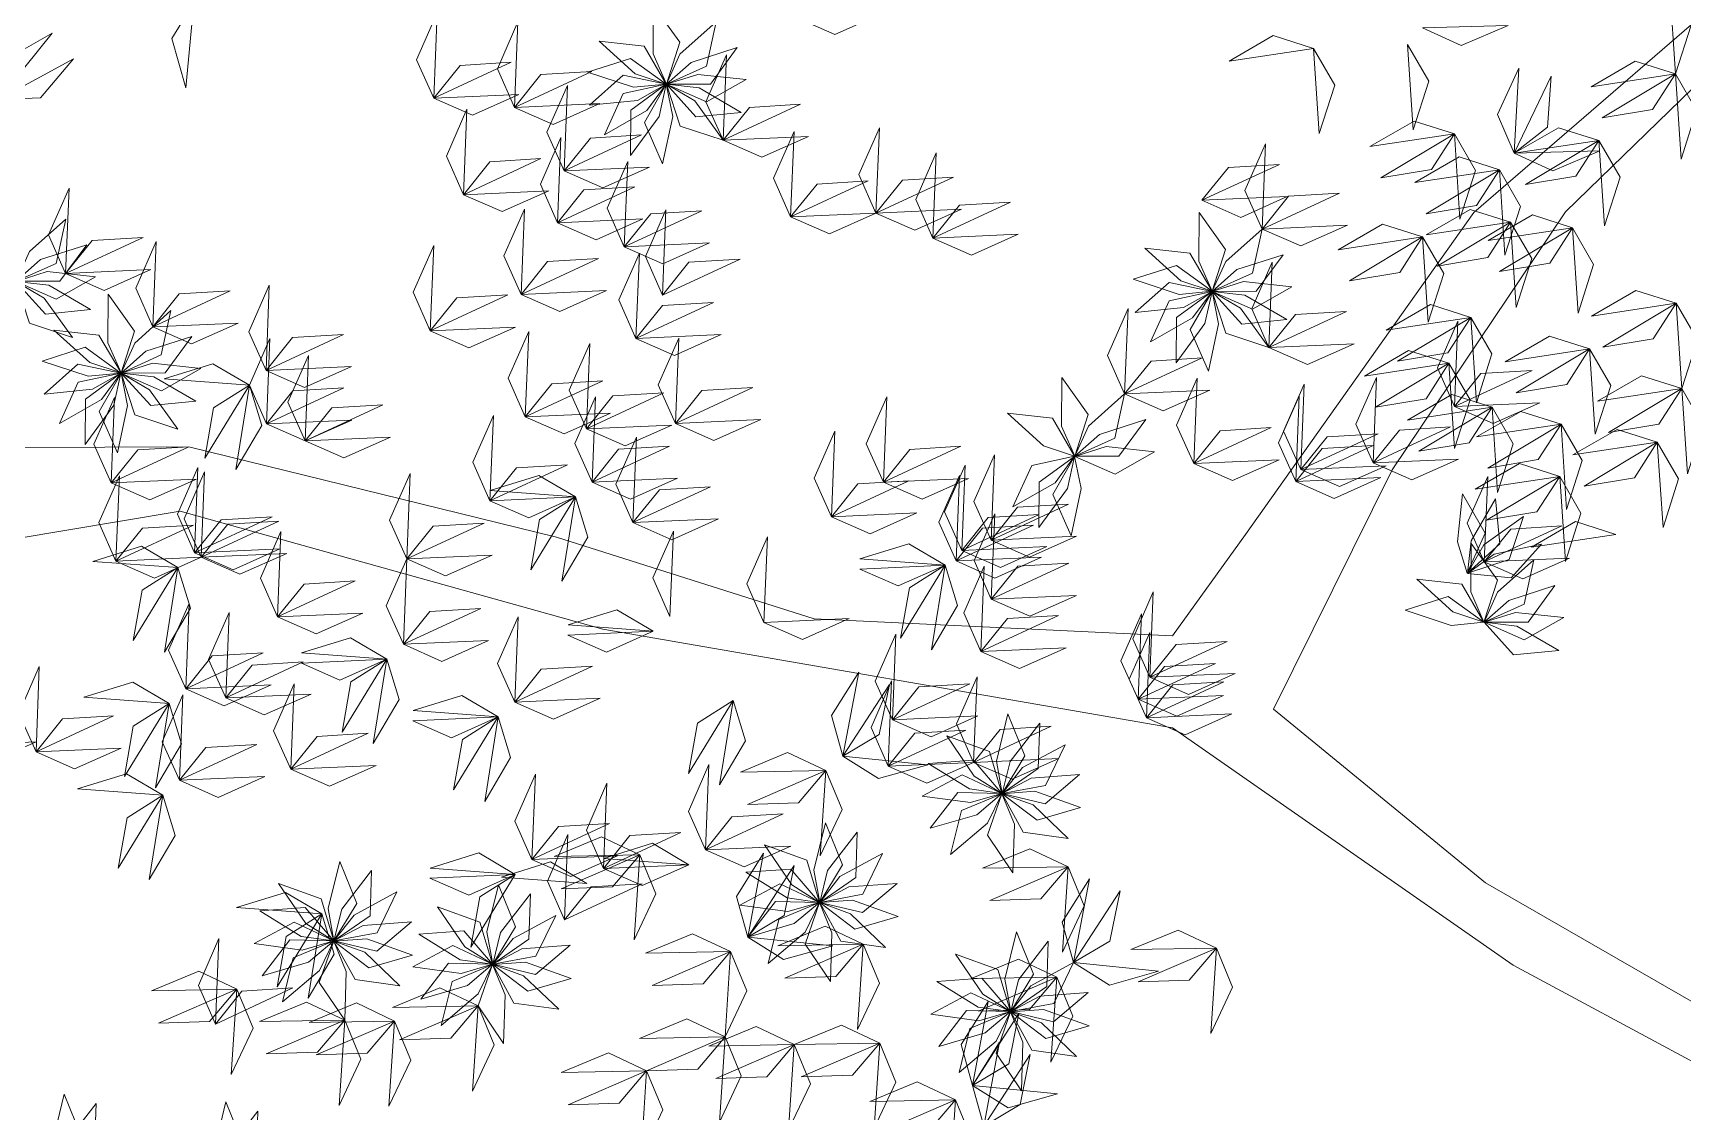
# Model space of a CAD drawing. Header units: inches. Extents: x 4350 to 28384, y -6772 to 993.
# Drawn here: x 8257.9 to 8373.8, y 613.2 to 688.9 of the extents above; entities that cross this region are included whole.
import ezdxf

# ---------------------------------------------------------------- set-up
doc = ezdxf.new("R2010")
doc.units = ezdxf.units.IN
doc.header["$MEASUREMENT"] = 0
doc.layers.add('nascosti', color=1, linetype='Continuous')

msp = doc.modelspace()

# ---------------------------------------------------------------- linework, layer by layer
at = {"layer": 'nascosti', "linetype": 'Continuous', "lineweight": 0}
for points in [[(8381.56, 695.74), (8359.06, 676.31), (8343.03, 653.69), (8337.9, 646.57), (8312.75, 647.77), (8294.67, 653.5), (8268.86, 659.85), (8233.4, 659.71)], [(8399.95, 606.19), (8359.89, 629.25), (8345.01, 641.44), (8353.33, 658.24), (8365.51, 676.34), (8384.14, 694.46)], [(8212.98, 602.25), (8194.22, 619.59), (8183.86, 631.15), (8200.59, 638.95), (8236.66, 650.05), (8268.23, 655.33), (8297.92, 647.06), (8337.92, 640.13), (8361.84, 623.45), (8399.96, 602.97)]]:
    msp.add_lwpolyline(points, dxfattribs=at)
at = {"layer": 'nascosti', "lineweight": 0}
for points in [[(8372.83, 692.01), (8374.32, 689.45), (8373.23, 686.03), (8372.83, 692.01)], [(8269.21, 691.03), (8267.65, 688.51), (8268.63, 685.06), (8269.21, 691.03)], [(8301.46, 690.84), (8301.45, 687.43), (8302.38, 685.32), (8303.32, 688.25), (8301.46, 690.84)], [(8286.04, 684.32), (8284.83, 687.03), (8286.28, 690.31), (8286.04, 684.32)], [(8291.71, 683.68), (8290.51, 686.39), (8291.95, 689.68), (8291.71, 683.68)], [(8305.87, 689.69), (8303.33, 687.41), (8302.38, 685.31), (8305.2, 686.58), (8305.87, 689.69)], [(8311.49, 689.98), (8314.21, 688.79), (8317.48, 690.25), (8311.49, 689.98)], [(8355.47, 689.26), (8358.17, 688.03), (8361.47, 689.44), (8355.47, 689.26)], [(8255.48, 684.23), (8256.14, 687.11), (8259.26, 688.88), (8255.48, 684.23)], [(8297.65, 688.33), (8300.18, 686.04), (8302.37, 685.32), (8300.82, 687.98), (8297.65, 688.33)], [(8347.82, 687.82), (8344.99, 688.72), (8341.89, 686.92), (8347.82, 687.82)], [(8255.48, 684.23), (8258.44, 684.34), (8260.75, 687.09), (8255.48, 684.23)], [(8296.83, 686.15), (8300.07, 685.09), (8302.37, 685.31), (8299.86, 687.12), (8296.83, 686.15)], [(8307.35, 687.88), (8304.11, 686.84), (8302.38, 685.31), (8305.47, 685.32), (8307.35, 687.88)], [(8306.36, 681.37), (8305.15, 684.08), (8306.6, 687.36), (8306.36, 681.37)], [(8347.82, 687.82), (8349.3, 685.25), (8348.21, 681.84), (8347.82, 687.82)], [(8354.42, 688.1), (8355.91, 685.53), (8354.82, 682.11), (8354.42, 688.1)], [(8286.04, 684.32), (8287.9, 686.63), (8291.48, 686.85), (8286.04, 684.32)], [(8291.71, 683.68), (8293.57, 685.99), (8297.15, 686.21), (8291.71, 683.68)], [(8296.97, 683.83), (8300.36, 684.17), (8302.36, 685.31), (8299.35, 685.94), (8296.97, 683.83)], [(8307.97, 685.64), (8304.58, 686), (8302.38, 685.31), (8305.2, 684.06), (8307.97, 685.64)], [(8361.91, 680.46), (8360.74, 683.18), (8362.23, 686.44), (8361.91, 680.46)], [(8361.91, 680.46), (8364.24, 682.29), (8364.49, 685.87), (8361.91, 680.46)], [(8373.23, 686.03), (8370.4, 686.93), (8367.3, 685.13), (8373.23, 686.03)], [(8373.23, 686.03), (8371.62, 683.54), (8368.08, 682.94), (8373.23, 686.03)], [(8373.23, 686.03), (8374.71, 683.46), (8373.62, 680.04), (8373.23, 686.03)], [(8295.2, 679.22), (8293.99, 681.93), (8295.44, 685.22), (8295.2, 679.22)], [(8298.04, 681.76), (8301, 683.45), (8302.36, 685.31), (8299.35, 684.66), (8298.04, 681.76)], [(8299.86, 680.3), (8301.87, 683.05), (8302.37, 685.3), (8299.88, 683.48), (8299.86, 680.3)], [(8302.11, 679.71), (8302.83, 683.04), (8302.37, 685.3), (8300.84, 682.62), (8302.11, 679.71)], [(8306.36, 681.37), (8304.37, 684.13), (8302.38, 685.3), (8303.34, 682.37), (8306.36, 681.37)], [(8307.62, 683.33), (8304.67, 685.05), (8302.38, 685.3), (8304.45, 683.02), (8307.62, 683.33)], [(8286.04, 684.32), (8288.76, 683.13), (8292.03, 684.59), (8286.04, 684.32)], [(8288.13, 677.55), (8286.93, 680.26), (8288.37, 683.55), (8288.13, 677.55)], [(8288.13, 677.55), (8286.93, 680.26), (8288.37, 683.55), (8288.13, 677.55)], [(8291.71, 683.68), (8294.43, 682.49), (8297.71, 683.95), (8291.71, 683.68)], [(8306.36, 681.37), (8308.22, 683.68), (8311.8, 683.9), (8306.36, 681.37)], [(8357.7, 681.82), (8354.87, 682.72), (8351.77, 680.93), (8357.7, 681.82)], [(8294.73, 675.58), (8293.53, 678.29), (8294.97, 681.57), (8294.73, 675.58)], [(8295.2, 679.22), (8297.06, 681.53), (8300.64, 681.75), (8295.2, 679.22)], [(8306.36, 681.37), (8309.07, 680.18), (8312.35, 681.64), (8306.36, 681.37)], [(8311.1, 675.99), (8309.9, 678.7), (8311.34, 681.99), (8311.1, 675.99)], [(8317.09, 676.26), (8315.89, 678.97), (8317.33, 682.25), (8317.09, 676.26)], [(8357.7, 681.82), (8356.09, 679.33), (8352.55, 678.74), (8357.7, 681.82)], [(8357.7, 681.82), (8359.18, 679.26), (8358.09, 675.84), (8357.7, 681.82)], [(8367.84, 681.35), (8365.02, 682.25), (8361.91, 680.46), (8367.84, 681.35)], [(8367.84, 681.35), (8365.02, 682.25), (8361.91, 680.46), (8367.84, 681.35)], [(8367.84, 681.35), (8366.24, 678.86), (8362.7, 678.27), (8367.84, 681.35)], [(8367.84, 681.35), (8369.33, 678.79), (8368.24, 675.37), (8367.84, 681.35)], [(8288.13, 677.55), (8289.99, 679.86), (8293.57, 680.08), (8288.13, 677.55)], [(8288.13, 677.55), (8289.99, 679.86), (8293.57, 680.08), (8288.13, 677.55)], [(8321.09, 674.5), (8319.88, 677.21), (8321.33, 680.5), (8321.09, 674.5)], [(8344.2, 675.14), (8342.99, 677.85), (8344.43, 681.13), (8344.2, 675.14)], [(8360.86, 679.29), (8358.03, 680.2), (8354.93, 678.4), (8360.86, 679.29)], [(8361.91, 680.46), (8364.61, 679.22), (8367.91, 680.64), (8361.91, 680.46)], [(8295.2, 679.22), (8297.91, 678.03), (8301.19, 679.49), (8295.2, 679.22)], [(8299.42, 673.89), (8298.21, 676.6), (8299.66, 679.89), (8299.42, 673.89)], [(8339.98, 677.16), (8341.84, 679.47), (8345.42, 679.68), (8339.98, 677.16)], [(8360.86, 679.29), (8359.25, 676.8), (8355.71, 676.21), (8360.86, 679.29)], [(8360.86, 679.29), (8362.34, 676.73), (8361.25, 673.31), (8360.86, 679.29)], [(8260.2, 672.02), (8258.99, 674.73), (8260.44, 678.01), (8260.2, 672.02)], [(8288.13, 677.55), (8290.85, 676.36), (8294.13, 677.82), (8288.13, 677.55)], [(8288.13, 677.55), (8290.85, 676.36), (8294.13, 677.82), (8288.13, 677.55)], [(8294.73, 675.58), (8296.59, 677.89), (8300.17, 678.11), (8294.73, 675.58)], [(8311.1, 675.99), (8312.96, 678.3), (8316.54, 678.52), (8311.1, 675.99)], [(8317.09, 676.26), (8318.95, 678.57), (8322.53, 678.79), (8317.09, 676.26)], [(8292.18, 670.55), (8290.97, 673.26), (8292.42, 676.54), (8292.18, 670.55)], [(8321.09, 674.5), (8322.95, 676.81), (8326.53, 677.03), (8321.09, 674.5)], [(8339.98, 677.16), (8342.7, 675.96), (8345.97, 677.42), (8339.98, 677.16)], [(8344.2, 675.14), (8346.05, 677.45), (8349.64, 677.66), (8344.2, 675.14)], [(8260.21, 675.84), (8257.67, 673.57), (8256.72, 671.47), (8259.53, 672.73), (8260.21, 675.84)], [(8294.73, 675.58), (8297.45, 674.39), (8300.72, 675.85), (8294.73, 675.58)], [(8299.42, 673.89), (8301.28, 676.2), (8304.86, 676.42), (8299.42, 673.89)], [(8302.1, 670.5), (8300.9, 673.21), (8302.34, 676.49), (8302.1, 670.5)], [(8311.1, 675.99), (8313.82, 674.8), (8317.09, 676.26), (8311.1, 675.99)], [(8317.09, 676.26), (8319.81, 675.07), (8323.09, 676.53), (8317.09, 676.26)], [(8339.78, 676.29), (8339.77, 672.88), (8340.7, 670.77), (8341.64, 673.71), (8339.78, 676.29)], [(8344.2, 675.14), (8346.91, 673.95), (8350.19, 675.41), (8344.2, 675.14)], [(8355.47, 674.59), (8352.65, 675.49), (8349.54, 673.69), (8355.47, 674.59)], [(8361.64, 675.62), (8358.82, 676.52), (8355.71, 674.73), (8361.64, 675.62)], [(8361.64, 675.62), (8360.04, 673.13), (8356.5, 672.54), (8361.64, 675.62)], [(8366, 675.23), (8363.18, 676.13), (8360.07, 674.33), (8366, 675.23)], [(8361.64, 675.62), (8363.13, 673.06), (8362.04, 669.64), (8361.64, 675.62)], [(8260.2, 672.02), (8262.06, 674.33), (8265.64, 674.55), (8260.2, 672.02)], [(8266.32, 668.27), (8265.12, 670.98), (8266.56, 674.26), (8266.32, 668.27)], [(8321.09, 674.5), (8323.8, 673.31), (8327.08, 674.77), (8321.09, 674.5)], [(8344.2, 675.14), (8341.66, 672.87), (8340.7, 670.77), (8343.52, 672.03), (8344.2, 675.14)], [(8355.47, 674.59), (8353.87, 672.09), (8350.33, 671.5), (8355.47, 674.59)], [(8355.47, 674.59), (8356.96, 672.02), (8355.87, 668.6), (8355.47, 674.59)], [(8366, 675.23), (8364.4, 672.74), (8360.86, 672.15), (8366, 675.23)], [(8366, 675.23), (8367.48, 672.66), (8366.39, 669.24), (8366, 675.23)], [(8261.69, 674.04), (8258.44, 673), (8256.72, 671.47), (8259.8, 671.48), (8261.69, 674.04)], [(8285.8, 667.99), (8284.59, 670.7), (8286.04, 673.99), (8285.8, 667.99)], [(8292.18, 670.55), (8294.04, 672.86), (8297.62, 673.07), (8292.18, 670.55)], [(8300.24, 667.46), (8299.03, 670.17), (8300.48, 673.45), (8300.24, 667.46)], [(8299.42, 673.89), (8302.13, 672.7), (8305.41, 674.16), (8299.42, 673.89)], [(8335.98, 673.79), (8338.5, 671.5), (8340.69, 670.77), (8339.14, 673.44), (8335.98, 673.79)], [(8345.67, 673.34), (8342.43, 672.29), (8340.7, 670.76), (8343.79, 670.77), (8345.67, 673.34)], [(8262.3, 671.79), (8258.91, 672.16), (8256.72, 671.46), (8259.54, 670.22), (8262.3, 671.79)], [(8260.2, 672.02), (8262.91, 670.83), (8266.19, 672.29), (8260.2, 672.02)], [(8302.1, 670.5), (8303.96, 672.81), (8307.55, 673.03), (8302.1, 670.5)], [(8335.15, 671.61), (8338.39, 670.54), (8340.69, 670.77), (8338.19, 672.57), (8335.15, 671.61)], [(8344.68, 666.82), (8343.47, 669.53), (8344.92, 672.82), (8344.68, 666.82)], [(8260.69, 667.53), (8258.7, 670.29), (8256.71, 671.46), (8257.67, 668.53), (8260.69, 667.53)], [(8261.95, 669.49), (8259.01, 671.2), (8256.71, 671.46), (8258.79, 669.17), (8261.95, 669.49)], [(8266.32, 668.27), (8268.18, 670.58), (8271.76, 670.8), (8266.32, 668.27)], [(8274.27, 665.21), (8273.06, 667.92), (8274.5, 671.21), (8274.27, 665.21)], [(8292.18, 670.55), (8294.89, 669.36), (8298.17, 670.82), (8292.18, 670.55)], [(8335.29, 669.28), (8338.68, 669.62), (8340.69, 670.76), (8337.67, 671.39), (8335.29, 669.28)], [(8336.36, 667.21), (8339.32, 668.9), (8340.69, 670.76), (8337.67, 670.11), (8336.36, 667.21)], [(8338.18, 665.75), (8340.19, 668.5), (8340.69, 670.76), (8338.2, 668.93), (8338.18, 665.75)], [(8340.43, 665.16), (8341.15, 668.49), (8340.69, 670.75), (8339.16, 668.08), (8340.43, 665.16)], [(8346.29, 671.09), (8342.9, 671.46), (8340.7, 670.76), (8343.52, 669.51), (8346.29, 671.09)], [(8345.94, 668.78), (8342.99, 670.5), (8340.7, 670.76), (8342.77, 668.47), (8345.94, 668.78)], [(8344.68, 666.82), (8342.69, 669.59), (8340.7, 670.75), (8341.66, 667.82), (8344.68, 666.82)], [(8373.27, 669.93), (8370.45, 670.83), (8367.34, 669.03), (8373.27, 669.93)], [(8263.18, 670.56), (8263.17, 667.15), (8264.09, 665.04), (8265.04, 667.97), (8263.18, 670.56)], [(8285.8, 667.99), (8287.66, 670.3), (8291.24, 670.52), (8285.8, 667.99)], [(8300.24, 667.46), (8302.1, 669.77), (8305.68, 669.98), (8300.24, 667.46)], [(8358.85, 668.94), (8356.03, 669.84), (8352.92, 668.04), (8358.85, 668.94)], [(8373.27, 669.93), (8371.67, 667.43), (8368.13, 666.84), (8373.27, 669.93)], [(8373.27, 669.93), (8374.76, 667.36), (8373.67, 663.94), (8373.27, 669.93)], [(8267.59, 669.41), (8265.05, 667.13), (8264.1, 665.03), (8266.91, 666.3), (8267.59, 669.41)], [(8266.32, 668.27), (8269.04, 667.08), (8272.31, 668.54), (8266.32, 668.27)], [(8334.55, 663.56), (8333.34, 666.27), (8334.79, 669.56), (8334.55, 663.56)], [(8344.68, 666.82), (8346.54, 669.13), (8350.12, 669.35), (8344.68, 666.82)], [(8358.85, 668.94), (8357.25, 666.45), (8353.71, 665.86), (8358.85, 668.94)], [(8357.72, 662.69), (8356.51, 665.39), (8357.95, 668.68), (8357.72, 662.69)], [(8358.85, 668.94), (8360.34, 666.37), (8359.25, 662.95), (8358.85, 668.94)], [(8259.37, 668.05), (8261.9, 665.76), (8264.09, 665.04), (8262.53, 667.7), (8259.37, 668.05)], [(8269.07, 667.6), (8265.82, 666.56), (8264.1, 665.03), (8267.18, 665.04), (8269.07, 667.6)], [(8274.3, 661.46), (8273.1, 664.17), (8274.54, 667.46), (8274.3, 661.46)], [(8274.27, 665.21), (8276.13, 667.52), (8279.71, 667.74), (8274.27, 665.21)], [(8285.8, 667.99), (8288.51, 666.8), (8291.79, 668.26), (8285.8, 667.99)], [(8292.47, 661.96), (8291.26, 664.66), (8292.71, 667.95), (8292.47, 661.96)], [(8300.24, 667.46), (8302.95, 666.27), (8306.23, 667.73), (8300.24, 667.46)], [(8303.01, 661.49), (8301.8, 664.2), (8303.25, 667.48), (8303.01, 661.49)], [(8367.19, 666.72), (8364.37, 667.62), (8361.26, 665.82), (8367.19, 666.72)], [(8258.55, 665.87), (8261.79, 664.81), (8264.08, 665.03), (8261.58, 666.84), (8258.55, 665.87)], [(8277.02, 660.27), (8275.81, 662.98), (8277.25, 666.26), (8277.02, 660.27)], [(8296.76, 661.11), (8295.56, 663.82), (8297, 667.1), (8296.76, 661.11)], [(8344.68, 666.82), (8347.39, 665.63), (8350.67, 667.09), (8344.68, 666.82)], [(8357.32, 665.72), (8354.49, 666.62), (8351.39, 664.82), (8357.32, 665.72)], [(8367.19, 666.72), (8365.59, 664.22), (8362.05, 663.63), (8367.19, 666.72)], [(8367.19, 666.72), (8368.68, 664.15), (8367.59, 660.73), (8367.19, 666.72)], [(8258.69, 663.55), (8262.08, 663.89), (8264.08, 665.03), (8261.06, 665.66), (8258.69, 663.55)], [(8259.76, 661.48), (8262.71, 663.17), (8264.08, 665.03), (8261.07, 664.38), (8259.76, 661.48)], [(8261.58, 660.02), (8263.59, 662.77), (8264.08, 665.02), (8261.59, 663.2), (8261.58, 660.02)], [(8263.83, 659.43), (8264.55, 662.76), (8264.09, 665.02), (8262.55, 662.34), (8263.83, 659.43)], [(8268.08, 661.09), (8266.08, 663.85), (8264.09, 665.02), (8265.06, 662.09), (8268.08, 661.09)], [(8269.69, 665.36), (8266.3, 665.72), (8264.1, 665.03), (8266.92, 663.78), (8269.69, 665.36)], [(8269.33, 663.05), (8266.39, 664.77), (8264.1, 665.02), (8266.17, 662.74), (8269.33, 663.05)], [(8273.1, 664.17), (8270.54, 665.68), (8267.12, 664.62), (8273.1, 664.17)], [(8274.27, 665.21), (8276.98, 664.02), (8280.26, 665.48), (8274.27, 665.21)], [(8334.55, 663.56), (8336.41, 665.87), (8339.99, 666.09), (8334.55, 663.56)], [(8357.32, 665.72), (8355.71, 663.23), (8352.17, 662.64), (8357.32, 665.72)], [(8357.32, 665.72), (8358.8, 663.15), (8357.71, 659.73), (8357.32, 665.72)], [(8357.72, 662.69), (8359.57, 665), (8363.16, 665.21), (8357.72, 662.69)], [(8273.1, 664.17), (8270.59, 662.59), (8269.97, 659.05), (8273.1, 664.17)], [(8273.1, 664.17), (8273.97, 661.34), (8272.15, 658.25), (8273.1, 664.17)], [(8274.3, 661.46), (8276.16, 663.77), (8279.74, 663.99), (8274.3, 661.46)], [(8292.47, 661.96), (8294.33, 664.27), (8297.91, 664.48), (8292.47, 661.96)], [(8303.01, 661.49), (8304.87, 663.8), (8308.45, 664.01), (8303.01, 661.49)], [(8330.14, 664.72), (8330.13, 661.31), (8331.05, 659.2), (8331.99, 662.13), (8330.14, 664.72)], [(8334.55, 663.56), (8337.26, 662.37), (8340.54, 663.83), (8334.55, 663.56)], [(8339.4, 658.67), (8338.2, 661.38), (8339.64, 664.67), (8339.4, 658.67)], [(8346.92, 658.25), (8345.71, 660.96), (8347.16, 664.24), (8346.92, 658.25)], [(8351.99, 658.72), (8350.79, 661.43), (8352.23, 664.72), (8351.99, 658.72)], [(8373.67, 663.94), (8370.84, 664.84), (8367.74, 663.05), (8373.67, 663.94)], [(8373.67, 663.94), (8372.06, 661.45), (8368.52, 660.86), (8373.67, 663.94)], [(8373.67, 663.94), (8375.15, 661.38), (8374.06, 657.96), (8373.67, 663.94)], [(8263.4, 657.33), (8262.19, 660.03), (8263.64, 663.32), (8263.4, 657.33)], [(8277.02, 660.27), (8278.88, 662.58), (8282.46, 662.8), (8277.02, 660.27)], [(8297.16, 657.37), (8295.95, 660.08), (8297.39, 663.37), (8297.16, 657.37)], [(8296.76, 661.11), (8298.62, 663.42), (8302.2, 663.63), (8296.76, 661.11)], [(8317.61, 657.36), (8316.41, 660.07), (8317.85, 663.35), (8317.61, 657.36)], [(8334.55, 663.56), (8332.01, 661.29), (8331.06, 659.19), (8333.87, 660.46), (8334.55, 663.56)], [(8346.56, 657.42), (8345.35, 660.13), (8346.8, 663.41), (8346.56, 657.42)], [(8360.35, 662.63), (8357.52, 663.53), (8354.42, 661.73), (8360.35, 662.63)], [(8357.72, 662.69), (8360.43, 661.49), (8363.71, 662.95), (8357.72, 662.69)], [(8274.3, 661.46), (8277.02, 660.27), (8280.3, 661.73), (8274.3, 661.46)], [(8289.99, 656.06), (8288.79, 658.77), (8290.23, 662.06), (8289.99, 656.06)], [(8292.47, 661.96), (8295.19, 660.76), (8298.46, 662.22), (8292.47, 661.96)], [(8303.01, 661.49), (8305.72, 660.3), (8309, 661.76), (8303.01, 661.49)], [(8326.33, 662.21), (8328.86, 659.92), (8331.04, 659.2), (8329.49, 661.86), (8326.33, 662.21)], [(8336.03, 661.76), (8332.78, 660.72), (8331.06, 659.19), (8334.14, 659.2), (8336.03, 661.76)], [(8360.35, 662.63), (8358.74, 660.14), (8355.2, 659.54), (8360.35, 662.63)], [(8365.19, 661.44), (8362.36, 662.34), (8359.25, 660.55), (8365.19, 661.44)], [(8360.35, 662.63), (8361.83, 660.06), (8360.74, 656.64), (8360.35, 662.63)], [(8277.02, 660.27), (8279.73, 659.08), (8283.01, 660.54), (8277.02, 660.27)], [(8296.76, 661.11), (8299.48, 659.91), (8302.75, 661.37), (8296.76, 661.11)], [(8300.03, 654.53), (8298.83, 657.23), (8300.27, 660.52), (8300.03, 654.53)], [(8313.96, 654.94), (8312.76, 657.65), (8314.2, 660.94), (8313.96, 654.94)], [(8339.4, 658.67), (8341.26, 660.98), (8344.84, 661.2), (8339.4, 658.67)], [(8346.92, 658.25), (8348.78, 660.56), (8352.36, 660.77), (8346.92, 658.25)], [(8351.99, 658.72), (8353.85, 661.03), (8357.43, 661.25), (8351.99, 658.72)], [(8365.19, 661.44), (8363.58, 658.95), (8360.04, 658.36), (8365.19, 661.44)], [(8365.19, 661.44), (8366.67, 658.88), (8365.58, 655.46), (8365.19, 661.44)], [(8371.95, 660.17), (8369.13, 661.07), (8366.02, 659.28), (8371.95, 660.17)], [(8371.95, 660.17), (8369.13, 661.07), (8366.02, 659.28), (8371.95, 660.17)], [(8263.4, 657.33), (8265.26, 659.64), (8268.84, 659.85), (8263.4, 657.33)], [(8297.16, 657.37), (8299.01, 659.68), (8302.6, 659.9), (8297.16, 657.37)], [(8317.61, 657.36), (8319.47, 659.67), (8323.05, 659.89), (8317.61, 657.36)], [(8325.17, 653.3), (8323.96, 656.01), (8325.41, 659.29), (8325.17, 653.3)], [(8326.71, 655.63), (8329.67, 657.33), (8331.04, 659.19), (8328.03, 658.53), (8326.71, 655.63)], [(8328.53, 654.18), (8330.55, 656.93), (8331.04, 659.18), (8328.55, 657.36), (8328.53, 654.18)], [(8330.79, 653.59), (8331.51, 656.92), (8331.04, 659.18), (8329.51, 656.5), (8330.79, 653.59)], [(8336.64, 659.51), (8333.26, 659.88), (8331.06, 659.18), (8333.88, 657.94), (8336.64, 659.51)], [(8346.56, 657.42), (8348.42, 659.73), (8352, 659.95), (8346.56, 657.42)], [(8371.95, 660.17), (8370.35, 657.68), (8366.81, 657.09), (8371.95, 660.17)], [(8371.95, 660.17), (8370.35, 657.68), (8366.81, 657.09), (8371.95, 660.17)], [(8371.95, 660.17), (8373.44, 657.61), (8372.35, 654.19), (8371.95, 660.17)], [(8371.95, 660.17), (8373.44, 657.61), (8372.35, 654.19), (8371.95, 660.17)], [(8269.25, 652.41), (8268.05, 655.12), (8269.49, 658.4), (8269.25, 652.41)], [(8269.72, 652.1), (8268.52, 654.8), (8269.96, 658.09), (8269.72, 652.1)], [(8289.99, 656.06), (8291.85, 658.37), (8295.43, 658.59), (8289.99, 656.06)], [(8323.11, 652.58), (8321.91, 655.29), (8323.35, 658.57), (8323.11, 652.58)], [(8339.4, 658.67), (8342.12, 657.48), (8345.4, 658.94), (8339.4, 658.67)], [(8346.92, 658.25), (8349.63, 657.06), (8352.91, 658.52), (8346.92, 658.25)], [(8351.99, 658.72), (8354.71, 657.53), (8357.99, 658.99), (8351.99, 658.72)], [(8365.1, 657.77), (8362.28, 658.67), (8359.17, 656.87), (8365.1, 657.77)], [(8263.73, 651.83), (8262.53, 654.54), (8263.97, 657.82), (8263.73, 651.83)], [(8263.4, 657.33), (8266.11, 656.13), (8269.39, 657.59), (8263.4, 657.33)], [(8284.15, 651.98), (8282.94, 654.69), (8284.38, 657.97), (8284.15, 651.98)], [(8295.99, 656.33), (8293.43, 657.84), (8290, 656.78), (8295.99, 656.33)], [(8297.16, 657.37), (8299.87, 656.18), (8303.15, 657.64), (8297.16, 657.37)], [(8300.03, 654.53), (8301.89, 656.84), (8305.47, 657.05), (8300.03, 654.53)], [(8313.96, 654.94), (8315.82, 657.25), (8319.4, 657.47), (8313.96, 654.94)], [(8317.61, 657.36), (8320.33, 656.17), (8323.6, 657.63), (8317.61, 657.36)], [(8322.72, 651.84), (8321.51, 654.55), (8322.95, 657.83), (8322.72, 651.84)], [(8346.56, 657.42), (8349.27, 656.23), (8352.55, 657.69), (8346.56, 657.42)], [(8359.8, 651.77), (8358.59, 654.48), (8360.04, 657.77), (8359.8, 651.77)], [(8365.1, 657.77), (8363.5, 655.28), (8359.96, 654.69), (8365.1, 657.77)], [(8365.1, 657.77), (8366.59, 655.2), (8365.5, 651.79), (8365.1, 657.77)], [(8289.99, 656.06), (8292.71, 654.87), (8295.99, 656.33), (8289.99, 656.06)], [(8289.99, 656.06), (8292.71, 654.87), (8295.99, 656.33), (8289.99, 656.06)], [(8295.99, 656.33), (8293.48, 654.75), (8292.86, 651.21), (8295.99, 656.33)], [(8295.99, 656.33), (8296.86, 653.5), (8295.04, 650.41), (8295.99, 656.33)], [(8325.17, 653.3), (8327.03, 655.61), (8330.61, 655.83), (8325.17, 653.3)], [(8358.28, 656.56), (8357.91, 653.17), (8358.61, 650.97), (8359.86, 653.8), (8358.28, 656.56)], [(8360.58, 656.21), (8358.87, 653.26), (8358.62, 650.97), (8360.9, 653.04), (8360.58, 656.21)], [(8269.25, 652.41), (8271.11, 654.72), (8274.7, 654.93), (8269.25, 652.41)], [(8269.72, 652.1), (8271.58, 654.41), (8275.16, 654.62), (8269.72, 652.1)], [(8300.03, 654.53), (8302.75, 653.33), (8306.03, 654.79), (8300.03, 654.53)], [(8313.96, 654.94), (8316.68, 653.75), (8319.96, 655.21), (8313.96, 654.94)], [(8323.11, 652.58), (8324.97, 654.89), (8328.55, 655.11), (8323.11, 652.58)], [(8325.19, 649.16), (8323.98, 651.86), (8325.43, 655.15), (8325.19, 649.16)], [(8362.55, 654.95), (8359.78, 652.96), (8358.62, 650.97), (8361.55, 651.93), (8362.55, 654.95)], [(8369.04, 653.7), (8366.21, 654.6), (8363.11, 652.81), (8369.04, 653.7)], [(8263.73, 651.83), (8265.59, 654.14), (8269.17, 654.35), (8263.73, 651.83)], [(8275.08, 647.91), (8273.88, 650.62), (8275.32, 653.9), (8275.08, 647.91)], [(8284.15, 651.98), (8286, 654.29), (8289.59, 654.5), (8284.15, 651.98)], [(8302.63, 647.94), (8301.43, 650.65), (8302.87, 653.93), (8302.63, 647.94)], [(8309.23, 647.52), (8308.02, 650.23), (8309.47, 653.52), (8309.23, 647.52)], [(8322.72, 651.84), (8324.58, 654.15), (8328.16, 654.36), (8322.72, 651.84)], [(8325.17, 653.3), (8327.88, 652.11), (8331.16, 653.57), (8325.17, 653.3)], [(8359.8, 651.77), (8361.66, 654.08), (8365.24, 654.3), (8359.8, 651.77)], [(8268.08, 651.37), (8265.53, 652.87), (8262.1, 651.81), (8268.08, 651.37)], [(8269.25, 652.41), (8271.97, 651.22), (8275.25, 652.68), (8269.25, 652.41)], [(8269.72, 652.1), (8272.44, 650.9), (8275.72, 652.36), (8269.72, 652.1)], [(8284.15, 651.98), (8286.86, 650.79), (8290.14, 652.25), (8284.15, 651.98)], [(8321.94, 651.54), (8319.39, 653.04), (8315.96, 651.99), (8321.94, 651.54)], [(8323.11, 652.58), (8325.83, 651.39), (8329.1, 652.85), (8323.11, 652.58)], [(8363.83, 653.01), (8360.49, 652.31), (8358.62, 650.96), (8361.69, 650.65), (8363.83, 653.01)], [(8358.87, 653.07), (8358.86, 649.66), (8359.78, 647.54), (8360.73, 650.48), (8358.87, 653.07)], [(8263.73, 651.83), (8266.45, 650.64), (8269.72, 652.1), (8263.73, 651.83)], [(8268.08, 651.37), (8265.58, 649.78), (8264.95, 646.25), (8268.08, 651.37)], [(8268.08, 651.37), (8268.96, 648.53), (8267.13, 645.44), (8268.08, 651.37)], [(8283.91, 645.99), (8282.7, 648.69), (8284.15, 651.98), (8283.91, 645.99)], [(8315.95, 651.27), (8318.66, 650.08), (8321.94, 651.54), (8315.95, 651.27)], [(8321.94, 651.54), (8319.44, 649.95), (8318.81, 646.42), (8321.94, 651.54)], [(8321.94, 651.54), (8322.82, 648.7), (8320.99, 645.61), (8321.94, 651.54)], [(8322.72, 651.84), (8325.43, 650.64), (8328.71, 652.1), (8322.72, 651.84)], [(8324.46, 645.48), (8323.25, 648.19), (8324.7, 651.48), (8324.46, 645.48)], [(8325.19, 649.16), (8327.05, 651.47), (8330.63, 651.68), (8325.19, 649.16)], [(8363.28, 651.91), (8360.74, 649.64), (8359.79, 647.54), (8362.6, 648.8), (8363.28, 651.91)], [(8359.8, 651.77), (8362.51, 650.58), (8365.79, 652.04), (8359.8, 651.77)], [(8275.08, 647.91), (8276.94, 650.22), (8280.52, 650.44), (8275.08, 647.91)], [(8355.06, 650.56), (8357.59, 648.27), (8359.78, 647.54), (8358.23, 650.21), (8355.06, 650.56)], [(8364.76, 650.11), (8361.52, 649.07), (8359.79, 647.53), (8362.88, 647.55), (8364.76, 650.11)], [(8268.63, 642.87), (8267.42, 645.57), (8268.87, 648.86), (8268.63, 642.87)], [(8325.19, 649.16), (8327.9, 647.96), (8331.18, 649.42), (8325.19, 649.16)], [(8336.32, 643.67), (8335.12, 646.38), (8336.56, 649.66), (8336.32, 643.67)], [(8354.24, 648.38), (8357.48, 647.31), (8359.77, 647.54), (8357.27, 649.34), (8354.24, 648.38)], [(8271.44, 642.22), (8270.23, 644.93), (8271.68, 648.21), (8271.44, 642.22)], [(8275.08, 647.91), (8277.8, 646.72), (8281.07, 648.18), (8275.08, 647.91)], [(8283.91, 645.99), (8285.77, 648.3), (8289.35, 648.51), (8283.91, 645.99)], [(8291.74, 641.93), (8290.53, 644.64), (8291.97, 647.92), (8291.74, 641.93)], [(8301.46, 646.9), (8298.91, 648.4), (8295.48, 647.35), (8301.46, 646.9)], [(8309.23, 647.52), (8311.94, 646.33), (8315.22, 647.79), (8309.23, 647.52)], [(8324.46, 645.48), (8326.32, 647.79), (8329.9, 648.01), (8324.46, 645.48)], [(8335.5, 642.13), (8334.29, 644.83), (8335.74, 648.12), (8335.5, 642.13)], [(8365.38, 647.86), (8361.99, 648.23), (8359.79, 647.53), (8362.61, 646.29), (8365.38, 647.86)], [(8282.74, 644.94), (8280.19, 646.45), (8276.76, 645.39), (8282.74, 644.94)], [(8295.47, 646.63), (8298.18, 645.44), (8301.46, 646.9), (8295.47, 646.63)], [(8318.25, 640.69), (8317.04, 643.4), (8318.48, 646.69), (8318.25, 640.69)], [(8336.08, 640.83), (8334.87, 643.54), (8336.31, 646.82), (8336.08, 640.83)], [(8365.03, 645.56), (8362.08, 647.27), (8359.79, 647.53), (8361.86, 645.24), (8365.03, 645.56)], [(8268.63, 642.87), (8270.49, 645.18), (8274.07, 645.39), (8268.63, 642.87)], [(8283.91, 645.99), (8286.62, 644.79), (8289.9, 646.25), (8283.91, 645.99)], [(8324.46, 645.48), (8327.17, 644.29), (8330.45, 645.75), (8324.46, 645.48)], [(8336.32, 643.67), (8338.18, 645.98), (8341.76, 646.19), (8336.32, 643.67)], [(8258.12, 638.44), (8256.91, 641.14), (8258.35, 644.43), (8258.12, 638.44)], [(8271.44, 642.22), (8273.3, 644.53), (8276.88, 644.75), (8271.44, 642.22)], [(8276.75, 644.67), (8279.46, 643.48), (8282.74, 644.94), (8276.75, 644.67)], [(8282.74, 644.94), (8280.23, 643.36), (8279.61, 639.83), (8282.74, 644.94)], [(8282.74, 644.94), (8283.61, 642.11), (8281.79, 639.02), (8282.74, 644.94)], [(8291.74, 641.93), (8293.59, 644.24), (8297.18, 644.45), (8291.74, 641.93)], [(8335.5, 642.13), (8337.36, 644.43), (8340.94, 644.65), (8335.5, 642.13)], [(8267.46, 641.82), (8264.91, 643.33), (8261.48, 642.27), (8267.46, 641.82)], [(8268.63, 642.87), (8271.34, 641.67), (8274.62, 643.13), (8268.63, 642.87)], [(8276.01, 637.21), (8274.8, 639.92), (8276.24, 643.21), (8276.01, 637.21)], [(8314.77, 638.14), (8313.97, 640.99), (8315.88, 644.03), (8314.77, 638.14)], [(8314.77, 638.14), (8317.32, 639.65), (8318.04, 643.17), (8314.77, 638.14)], [(8317.96, 637.44), (8316.75, 640.14), (8318.19, 643.43), (8317.96, 637.44)], [(8318.25, 640.69), (8320.1, 643), (8323.69, 643.22), (8318.25, 640.69)], [(8323.95, 637.7), (8322.74, 640.41), (8324.19, 643.7), (8323.95, 637.7)], [(8336.08, 640.83), (8337.94, 643.14), (8341.52, 643.35), (8336.08, 640.83)], [(8336.32, 643.67), (8339.04, 642.47), (8342.32, 643.93), (8336.32, 643.67)], [(8267.46, 641.82), (8264.95, 640.24), (8264.33, 636.71), (8267.46, 641.82)], [(8267.46, 641.82), (8268.33, 638.99), (8266.51, 635.9), (8267.46, 641.82)], [(8268.19, 636.44), (8266.98, 639.14), (8268.43, 642.43), (8268.19, 636.44)], [(8271.44, 642.22), (8274.15, 641.03), (8277.43, 642.49), (8271.44, 642.22)], [(8290.57, 640.89), (8288.01, 642.39), (8284.59, 641.33), (8290.57, 640.89)], [(8291.74, 641.93), (8294.45, 640.74), (8297.73, 642.2), (8291.74, 641.93)], [(8307.06, 642.04), (8304.56, 640.46), (8303.93, 636.92), (8307.06, 642.04)], [(8307.06, 642.04), (8307.94, 639.21), (8306.11, 636.12), (8307.06, 642.04)], [(8335.5, 642.13), (8338.21, 640.93), (8341.49, 642.39), (8335.5, 642.13)], [(8258.12, 638.44), (8259.97, 640.75), (8263.56, 640.96), (8258.12, 638.44)], [(8284.57, 640.62), (8287.29, 639.43), (8290.57, 640.89), (8284.57, 640.62)], [(8290.57, 640.89), (8288.06, 639.3), (8287.44, 635.77), (8290.57, 640.89)], [(8290.57, 640.89), (8291.44, 638.05), (8289.62, 634.96), (8290.57, 640.89)], [(8318.25, 640.69), (8320.96, 639.5), (8324.24, 640.96), (8318.25, 640.69)], [(8326.35, 641.1), (8325.55, 637.79), (8325.95, 635.52), (8327.55, 638.15), (8326.35, 641.1)], [(8336.08, 640.83), (8338.79, 639.64), (8342.07, 641.1), (8336.08, 640.83)], [(8276.01, 637.21), (8277.86, 639.52), (8281.45, 639.74), (8276.01, 637.21)], [(8317.96, 637.44), (8319.81, 639.75), (8323.4, 639.96), (8317.96, 637.44)], [(8322.07, 639.55), (8323.99, 636.74), (8325.94, 635.52), (8325.06, 638.47), (8322.07, 639.55)], [(8323.95, 637.7), (8325.81, 640.01), (8329.39, 640.23), (8323.95, 637.7)], [(8328.59, 640.45), (8326.51, 637.75), (8325.95, 635.51), (8328.49, 637.27), (8328.59, 640.45)], [(8252.13, 638.89), (8254.85, 637.69), (8258.13, 639.15), (8252.13, 638.89)], [(8258.12, 638.44), (8260.83, 637.24), (8264.11, 638.7), (8258.12, 638.44)], [(8268.19, 636.44), (8270.05, 638.75), (8273.63, 638.96), (8268.19, 636.44)], [(8313.57, 637.12), (8310.89, 638.39), (8307.58, 637.02), (8313.57, 637.12)], [(8330.37, 638.94), (8327.37, 637.33), (8325.96, 635.51), (8328.99, 636.08), (8330.37, 638.94)], [(8276.01, 637.21), (8278.72, 636.02), (8282, 637.48), (8276.01, 637.21)], [(8305.13, 631.56), (8303.92, 634.26), (8305.36, 637.55), (8305.13, 631.56)], [(8314.77, 638.14), (8317.28, 636.56), (8320.74, 637.53), (8314.77, 638.14)], [(8317.96, 637.44), (8320.67, 636.24), (8323.95, 637.7), (8317.96, 637.44)], [(8320.76, 637.62), (8323.66, 635.83), (8325.94, 635.51), (8323.93, 637.85), (8320.76, 637.62)], [(8323.95, 637.7), (8326.66, 636.51), (8329.94, 637.97), (8323.95, 637.7)], [(8267.02, 635.39), (8264.47, 636.9), (8261.04, 635.84), (8267.02, 635.39)], [(8268.19, 636.44), (8270.9, 635.24), (8274.18, 636.7), (8268.19, 636.44)], [(8292.94, 630.88), (8291.74, 633.58), (8293.18, 636.87), (8292.94, 630.88)], [(8297.96, 630.25), (8296.76, 632.95), (8298.2, 636.24), (8297.96, 630.25)], [(8313.57, 637.12), (8311.65, 634.86), (8308.07, 634.74), (8313.57, 637.12)], [(8313.57, 637.12), (8314.71, 634.39), (8313.18, 631.14), (8313.57, 637.12)], [(8320.34, 635.33), (8323.72, 634.87), (8325.94, 635.51), (8323.15, 636.83), (8320.34, 635.33)], [(8331.39, 636.85), (8327.99, 636.59), (8325.96, 635.51), (8328.96, 634.79), (8331.39, 636.85)], [(8267.02, 635.39), (8264.51, 633.81), (8263.89, 630.28), (8267.02, 635.39)], [(8267.02, 635.39), (8267.89, 632.56), (8266.07, 629.47), (8267.02, 635.39)], [(8320.9, 633.07), (8324.17, 634.02), (8325.94, 635.51), (8322.85, 635.58), (8320.9, 633.07)], [(8322.33, 631.22), (8324.93, 633.43), (8325.94, 635.5), (8323.09, 634.31), (8322.33, 631.22)], [(8326.71, 629.95), (8326.81, 633.36), (8325.94, 635.5), (8324.92, 632.59), (8326.71, 629.95)], [(8331.46, 634.52), (8328.25, 635.67), (8325.95, 635.5), (8328.41, 633.63), (8331.46, 634.52)], [(8330.58, 632.36), (8328.12, 634.71), (8325.95, 635.5), (8327.43, 632.79), (8330.58, 632.36)], [(8305.13, 631.56), (8306.98, 633.87), (8310.57, 634.08), (8305.13, 631.56)], [(8292.94, 630.88), (8294.8, 633.19), (8298.38, 633.4), (8292.94, 630.88)], [(8295.23, 626.64), (8294.02, 629.35), (8295.47, 632.64), (8295.23, 626.64)], [(8297.96, 630.25), (8299.82, 632.56), (8303.4, 632.77), (8297.96, 630.25)], [(8313.54, 633.45), (8312.74, 630.14), (8313.14, 627.87), (8314.74, 630.51), (8313.54, 633.45)], [(8315.78, 632.8), (8313.7, 630.11), (8313.14, 627.87), (8315.68, 629.62), (8315.78, 632.8)], [(8300.51, 631.21), (8297.83, 632.48), (8294.51, 631.1), (8300.51, 631.21)], [(8303.96, 630.51), (8301.4, 632.02), (8297.98, 630.96), (8303.96, 630.51)], [(8305.13, 631.56), (8307.84, 630.36), (8311.12, 631.82), (8305.13, 631.56)], [(8309.26, 631.91), (8311.18, 629.09), (8313.13, 627.87), (8312.25, 630.83), (8309.26, 631.91)], [(8330.58, 630.37), (8327.9, 631.63), (8324.58, 630.26), (8330.58, 630.37)], [(8279.44, 630.75), (8278.63, 627.44), (8279.04, 625.17), (8280.64, 627.8), (8279.44, 630.75)], [(8291.77, 629.83), (8289.22, 631.34), (8285.79, 630.28), (8291.77, 629.83)], [(8296.79, 629.2), (8294.24, 630.71), (8290.81, 629.65), (8296.79, 629.2)], [(8292.94, 630.88), (8295.66, 629.68), (8298.94, 631.14), (8292.94, 630.88)], [(8300.51, 631.21), (8298.59, 628.95), (8295, 628.83), (8300.51, 631.21)], [(8297.96, 630.25), (8300.68, 629.05), (8303.96, 630.51), (8297.96, 630.25)], [(8300.51, 631.21), (8301.64, 628.47), (8300.11, 625.23), (8300.51, 631.21)], [(8308.09, 625.42), (8307.29, 628.28), (8309.2, 631.32), (8308.09, 625.42)], [(8307.95, 629.98), (8310.85, 628.19), (8313.13, 627.87), (8311.12, 630.21), (8307.95, 629.98)], [(8308.09, 625.42), (8310.64, 626.94), (8311.36, 630.45), (8308.09, 625.42)], [(8317.56, 631.3), (8314.56, 629.68), (8313.14, 627.86), (8316.18, 628.44), (8317.56, 631.3)], [(8330.58, 630.37), (8328.66, 628.11), (8325.08, 627.99), (8330.58, 630.37)], [(8330.58, 630.37), (8331.72, 627.63), (8330.19, 624.38), (8330.58, 630.37)], [(8275.15, 629.2), (8277.07, 626.39), (8279.03, 625.17), (8278.15, 628.12), (8275.15, 629.2)], [(8281.68, 630.1), (8279.6, 627.4), (8279.04, 625.16), (8281.58, 626.92), (8281.68, 630.1)], [(8285.78, 629.56), (8288.5, 628.37), (8291.77, 629.83), (8285.78, 629.56)], [(8291.77, 629.83), (8289.27, 628.25), (8288.64, 624.72), (8291.77, 629.83)], [(8290.59, 629.11), (8289.78, 625.8), (8290.19, 623.52), (8291.79, 626.16), (8290.59, 629.11)], [(8295.23, 626.64), (8297.09, 628.95), (8300.67, 629.17), (8295.23, 626.64)], [(8307.53, 627.68), (8310.91, 627.23), (8313.13, 627.87), (8310.34, 629.18), (8307.53, 627.68)], [(8318.58, 629.2), (8315.18, 628.95), (8313.14, 627.86), (8316.15, 627.15), (8318.58, 629.2)], [(8330.97, 623.64), (8330.17, 626.49), (8332.08, 629.53), (8330.97, 623.64)], [(8278.18, 627.06), (8275.63, 628.57), (8272.2, 627.51), (8278.18, 627.06)], [(8283.46, 628.6), (8280.46, 626.98), (8279.04, 625.16), (8282.07, 625.73), (8283.46, 628.6)], [(8292.83, 628.46), (8290.74, 625.76), (8290.19, 623.52), (8292.72, 625.28), (8292.83, 628.46)], [(8308.09, 625.42), (8311.36, 626.38), (8313.13, 627.86), (8310.04, 627.93), (8308.09, 625.42)], [(8318.65, 626.87), (8315.44, 628.02), (8313.14, 627.86), (8315.6, 625.99), (8318.65, 626.87)], [(8330.97, 623.64), (8333.52, 625.15), (8334.24, 628.67), (8330.97, 623.64)], [(8273.84, 627.27), (8276.74, 625.48), (8279.03, 625.17), (8277.02, 627.5), (8273.84, 627.27)], [(8278.18, 627.06), (8275.68, 625.48), (8275.05, 621.94), (8278.18, 627.06)], [(8278.18, 627.06), (8279.06, 624.23), (8277.23, 621.14), (8278.18, 627.06)], [(8286.3, 627.56), (8288.22, 624.75), (8290.18, 623.53), (8289.29, 626.48), (8286.3, 627.56)], [(8294.61, 626.95), (8291.61, 625.34), (8290.19, 623.52), (8293.22, 624.09), (8294.61, 626.95)], [(8309.52, 623.58), (8312.12, 625.78), (8313.13, 627.86), (8310.28, 626.67), (8309.52, 623.58)], [(8313.9, 622.31), (8314, 625.72), (8313.13, 627.85), (8312.11, 624.94), (8313.9, 622.31)], [(8317.77, 624.71), (8315.31, 627.07), (8313.14, 627.85), (8314.62, 625.15), (8317.77, 624.71)], [(8273.43, 624.98), (8276.81, 624.52), (8279.03, 625.16), (8276.24, 626.48), (8273.43, 624.98)], [(8284.48, 626.5), (8281.08, 626.24), (8279.04, 625.16), (8282.04, 624.45), (8284.48, 626.5)], [(8284.99, 625.63), (8287.89, 623.84), (8290.17, 623.52), (8288.16, 625.86), (8284.99, 625.63)], [(8306.89, 624.41), (8304.21, 625.67), (8300.9, 624.3), (8306.89, 624.41)], [(8316.2, 624.93), (8313.52, 626.2), (8310.2, 624.82), (8316.2, 624.93)], [(8326.95, 625.79), (8326.15, 622.48), (8326.55, 620.21), (8328.15, 622.84), (8326.95, 625.79)], [(8340.99, 624.66), (8338.31, 625.92), (8334.99, 624.55), (8340.99, 624.66)], [(8270.72, 619.33), (8269.52, 622.04), (8270.96, 625.33), (8270.72, 619.33)], [(8273.99, 622.72), (8277.26, 623.67), (8279.02, 625.16), (8275.94, 625.23), (8273.99, 622.72)], [(8275.42, 620.88), (8278.02, 623.08), (8279.03, 625.16), (8276.18, 623.97), (8275.42, 620.88)], [(8279.8, 619.61), (8279.9, 623.01), (8279.03, 625.15), (8278.01, 622.24), (8279.8, 619.61)], [(8284.55, 624.17), (8281.34, 625.32), (8279.04, 625.15), (8281.49, 623.28), (8284.55, 624.17)], [(8283.67, 622.01), (8281.21, 624.37), (8279.04, 625.15), (8280.52, 622.45), (8283.67, 622.01)], [(8284.58, 623.34), (8287.96, 622.88), (8290.17, 623.52), (8287.38, 624.84), (8284.58, 623.34)], [(8295.62, 624.86), (8292.22, 624.6), (8290.19, 623.52), (8293.19, 622.8), (8295.62, 624.86)], [(8306.89, 624.41), (8304.97, 622.15), (8301.39, 622.03), (8306.89, 624.41)], [(8306.89, 624.41), (8308.03, 621.67), (8306.5, 618.42), (8306.89, 624.41)], [(8308.09, 625.42), (8310.6, 623.85), (8314.06, 624.81), (8308.09, 625.42)], [(8316.2, 624.93), (8314.28, 622.67), (8310.69, 622.55), (8316.2, 624.93)], [(8316.2, 624.93), (8317.33, 622.19), (8315.8, 618.95), (8316.2, 624.93)], [(8329.19, 625.14), (8327.11, 622.44), (8326.55, 620.2), (8329.09, 621.96), (8329.19, 625.14)], [(8340.99, 624.66), (8339.07, 622.4), (8335.49, 622.28), (8340.99, 624.66)], [(8340.99, 624.66), (8342.13, 621.92), (8340.6, 618.67), (8340.99, 624.66)], [(8285.14, 621.08), (8288.41, 622.03), (8290.17, 623.52), (8287.09, 623.59), (8285.14, 621.08)], [(8286.56, 619.23), (8289.16, 621.44), (8290.17, 623.51), (8287.33, 622.32), (8286.56, 619.23)], [(8290.94, 617.96), (8291.05, 621.37), (8290.18, 623.51), (8289.16, 620.6), (8290.94, 617.96)], [(8295.7, 622.53), (8292.49, 623.68), (8290.19, 623.51), (8292.64, 621.64), (8295.7, 622.53)], [(8294.82, 620.37), (8292.35, 622.72), (8290.19, 623.51), (8291.67, 620.8), (8294.82, 620.37)], [(8322.67, 624.24), (8324.59, 621.43), (8326.54, 620.21), (8325.66, 623.16), (8322.67, 624.24)], [(8329.78, 622.62), (8327.1, 623.89), (8323.78, 622.52), (8329.78, 622.62)], [(8330.97, 623.64), (8327.97, 622.02), (8326.56, 620.2), (8329.59, 620.77), (8330.97, 623.64)], [(8330.97, 623.64), (8333.49, 622.06), (8336.94, 623.03), (8330.97, 623.64)], [(8272.22, 621.77), (8269.54, 623.03), (8266.22, 621.66), (8272.22, 621.77)], [(8321.36, 622.31), (8324.26, 620.52), (8326.54, 620.21), (8324.53, 622.55), (8321.36, 622.31)], [(8329.78, 622.62), (8327.86, 620.36), (8324.27, 620.24), (8329.78, 622.62)], [(8329.78, 622.62), (8330.91, 619.89), (8329.38, 616.64), (8329.78, 622.62)], [(8272.22, 621.77), (8270.3, 619.51), (8266.72, 619.39), (8272.22, 621.77)], [(8270.72, 619.33), (8272.58, 621.64), (8276.16, 621.86), (8270.72, 619.33)], [(8272.22, 621.77), (8273.36, 619.03), (8271.83, 615.79), (8272.22, 621.77)], [(8289.16, 620.6), (8286.48, 621.86), (8283.16, 620.49), (8289.16, 620.6)], [(8320.94, 620.02), (8324.32, 619.56), (8326.54, 620.2), (8323.75, 621.52), (8320.94, 620.02)], [(8331.99, 621.54), (8328.59, 621.28), (8326.56, 620.2), (8329.56, 619.49), (8331.99, 621.54)], [(8279.8, 619.61), (8277.12, 620.87), (8273.8, 619.5), (8279.8, 619.61)], [(8283.29, 619.54), (8280.61, 620.81), (8277.29, 619.43), (8283.29, 619.54)], [(8289.16, 620.6), (8287.24, 618.34), (8283.65, 618.22), (8289.16, 620.6)], [(8289.16, 620.6), (8290.29, 617.86), (8288.76, 614.61), (8289.16, 620.6)], [(8321.5, 617.76), (8324.77, 618.71), (8326.54, 620.2), (8323.45, 620.27), (8321.5, 617.76)], [(8322.93, 615.92), (8325.53, 618.12), (8326.54, 620.2), (8323.69, 619.01), (8322.93, 615.92)], [(8323.87, 615.02), (8323.07, 617.88), (8324.97, 620.92), (8323.87, 615.02)], [(8323.87, 615.02), (8326.42, 616.54), (8327.13, 620.06), (8323.87, 615.02)], [(8327.31, 614.65), (8327.41, 618.05), (8326.54, 620.19), (8325.52, 617.28), (8327.31, 614.65)], [(8332.06, 619.21), (8328.85, 620.36), (8326.55, 620.19), (8329.01, 618.32), (8332.06, 619.21)], [(8331.18, 617.05), (8328.72, 619.41), (8326.55, 620.19), (8328.03, 617.49), (8331.18, 617.05)], [(8279.8, 619.61), (8277.88, 617.35), (8274.29, 617.23), (8279.8, 619.61)], [(8283.29, 619.54), (8281.37, 617.28), (8277.79, 617.16), (8283.29, 619.54)], [(8279.8, 619.61), (8280.93, 616.87), (8279.4, 613.62), (8279.8, 619.61)], [(8283.29, 619.54), (8284.43, 616.8), (8282.9, 613.56), (8283.29, 619.54)], [(8306.5, 618.42), (8303.82, 619.69), (8300.5, 618.32), (8306.5, 618.42)], [(8311.36, 617.88), (8308.68, 619.15), (8305.36, 617.77), (8311.36, 617.88)], [(8317.36, 617.99), (8314.68, 619.26), (8311.36, 617.88), (8317.36, 617.99)], [(8306.5, 618.42), (8304.58, 616.16), (8300.99, 616.04), (8306.5, 618.42)], [(8311.36, 617.88), (8309.44, 615.62), (8305.85, 615.5), (8311.36, 617.88)], [(8306.5, 618.42), (8307.63, 615.69), (8306.1, 612.44), (8306.5, 618.42)], [(8311.36, 617.88), (8312.49, 615.14), (8310.96, 611.9), (8311.36, 617.88)], [(8317.36, 617.99), (8315.44, 615.73), (8311.85, 615.61), (8317.36, 617.99)], [(8317.36, 617.99), (8318.49, 615.25), (8316.96, 612.01), (8317.36, 617.99)], [(8324.67, 612.17), (8323.87, 615.02), (8325.77, 618.06), (8324.67, 612.17)], [(8300.99, 616.04), (8298.31, 617.31), (8295, 615.93), (8300.99, 616.04)], [(8324.67, 612.17), (8327.22, 613.68), (8327.93, 617.2), (8324.67, 612.17)], [(8300.99, 616.04), (8299.07, 613.78), (8295.49, 613.66), (8300.99, 616.04)], [(8300.99, 616.04), (8302.13, 613.3), (8300.6, 610.06), (8300.99, 616.04)], [(8322.67, 614.01), (8319.99, 615.28), (8316.67, 613.9), (8322.67, 614.01)], [(8260.1, 614.41), (8259.29, 611.1), (8259.7, 608.83), (8261.3, 611.46), (8260.1, 614.41)], [(8322.67, 614.01), (8320.75, 611.75), (8317.16, 611.63), (8322.67, 614.01)], [(8322.67, 614.01), (8323.8, 611.27), (8322.27, 608.03), (8322.67, 614.01)], [(8323.87, 615.02), (8326.38, 613.45), (8329.83, 614.42), (8323.87, 615.02)], [(8262.34, 613.76), (8260.25, 611.06), (8259.7, 608.83), (8262.23, 610.58), (8262.34, 613.76)], [(8271.45, 613.86), (8270.64, 610.55), (8271.05, 608.28), (8272.65, 610.92), (8271.45, 613.86)], [(8273.69, 613.21), (8271.6, 610.52), (8271.05, 608.28), (8273.59, 610.03), (8273.69, 613.21)]]:
    msp.add_lwpolyline(points, dxfattribs=at)

doc.saveas('drawing.dxf')
